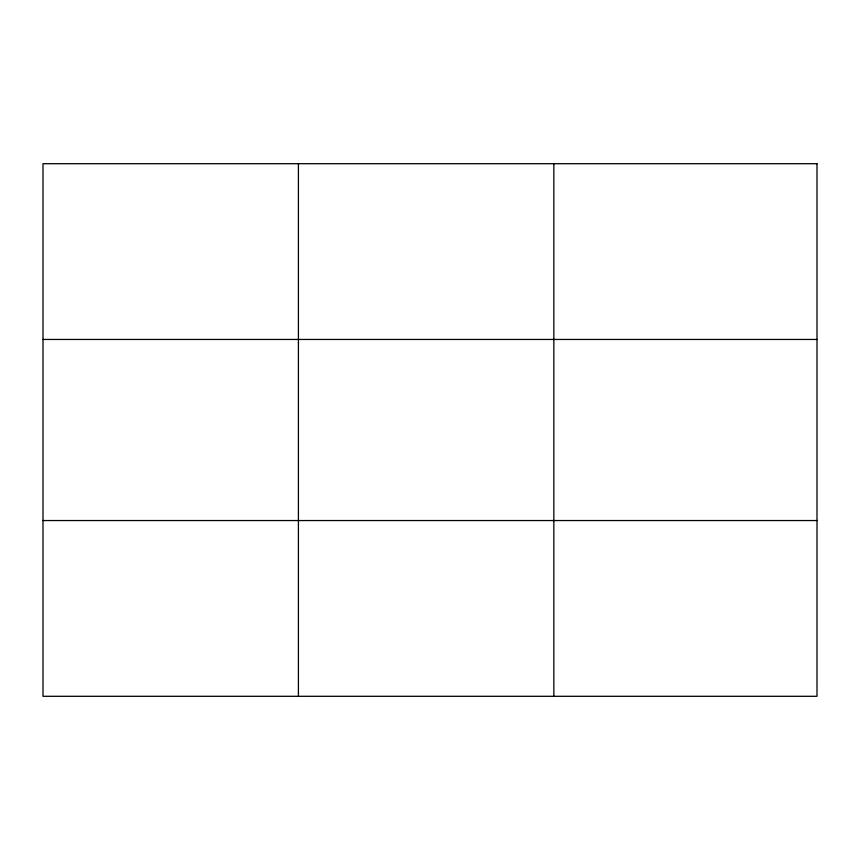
<?xml version="1.0" encoding="UTF-8"?>
<svg xmlns="http://www.w3.org/2000/svg" width="860" height="860" viewBox="0 0 860 860"><rect width="100%" height="100%" fill="white"/><g stroke="black" fill="none" stroke-linecap="round" stroke-linejoin="round"><path stroke-width="1.29" d="M298.42 696.299L298.42 163.701M553.84 696.299L553.84 163.701M43 339.453L817 339.453M43 520.547L817 520.547M817 163.701L817 696.299L43 696.299L43 163.701L817 163.701"/></g></svg>
